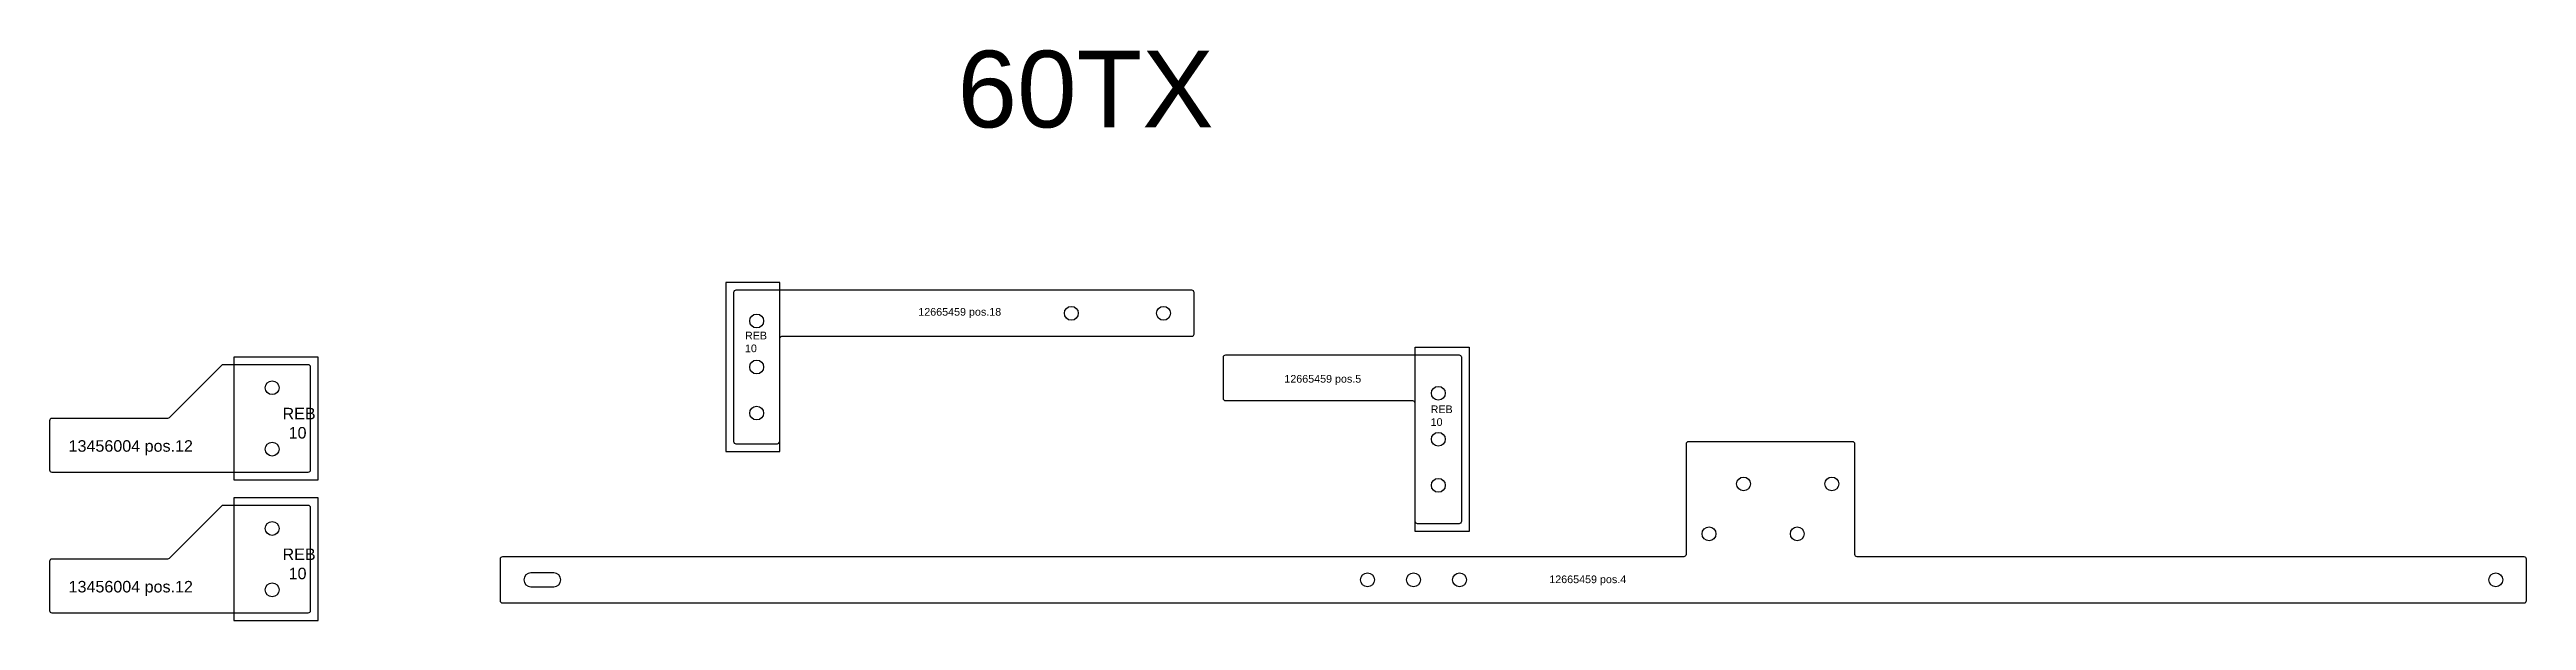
# Model space of a CAD drawing. Header units: millimetres. Extents: x 2801 to 6028, y 70 to 814.
import ezdxf

# ---------------------------------------------------------------- set-up
doc = ezdxf.new("R2010")
doc.units = ezdxf.units.MM
for name, color, linetype in [('12665459', 7, 'Continuous'), ('13456004V0', 7, 'Continuous'), ('Rebaixo', 6, 'Continuous'), ('Texto', 3, 'Continuous')]:
    doc.layers.add(name, color=color, linetype=linetype)
doc.styles.get("Standard").update_dxf_attribs({"font": 'arial.ttf'})

msp = doc.modelspace()

# ---------------------------------------------------------------- linework, layer by layer
at = {"layer": '12665459', "color": 6, "linetype": 'Continuous', "lineweight": 25}
for points in [[(4289.7, 500.4), (3695.7, 500.4, 0.414214), (3692.7, 497.4), (3692.7, 303.4, 0.414214), (3695.7, 300.4), (3749.7, 300.4, 0.414214), (3752.7, 303.4), (3752.7, 437.4, -0.414214), (3755.7, 440.4), (4289.7, 440.4, 0.414214), (4292.7, 443.4), (4292.7, 497.4, 0.414214)], [(4333.8, 416.2), (4637.8, 416.2, -0.414214), (4640.8, 413.2), (4640.8, 199.2, -0.414214), (4637.8, 196.2), (4583.8, 196.2, -0.414214), (4580.8, 199.2), (4580.8, 353.2, 0.414214), (4577.8, 356.2), (4333.8, 356.2, -0.414214), (4330.8, 359.2), (4330.8, 413.2, -0.414214)], [(6028.5, 96), (6028.5, 150, 0.414214), (6025.5, 153), (5156.5, 153, -0.414214), (5153.5, 156), (5153.5, 300, 0.414214), (5150.5, 303), (4936.5, 303, 0.414214), (4933.5, 300), (4933.5, 156, -0.414214), (4930.5, 153), (3391.5, 153, 0.414214), (3388.5, 150), (3388.5, 96, 0.414214), (3391.5, 93), (6025.5, 93, 0.414214)], [(3428.5, 114), (3458.5, 114, 1), (3458.5, 132), (3428.5, 132, 1)]]:
    msp.add_lwpolyline(points, format="xyb", close=True, dxfattribs=at)
for centre in [(3722.7, 460.4), (4132.7, 470.4), (4252.7, 470.4), (3722.7, 400.4), (4610.8, 366.2), (3722.7, 340.4), (4610.8, 306.2), (4610.8, 246.2), (5008.5, 248), (5123.5, 248), (4963.5, 183), (5078.5, 183), (4518.5, 123), (4578.5, 123), (4638.5, 123), (5988.5, 123)]:
    msp.add_circle(centre, 9, dxfattribs=at)
at = {"layer": '13456004V0', "color": 6, "linetype": 'Continuous', "lineweight": 25}
for points in [[(2804.5, 263.4), (3138.5, 263.4, 0.414214), (3141.5, 266.4), (3141.5, 400.4, 0.414214), (3138.5, 403.4), (3026.5, 403.4), (3026.5, 403.4), (2957.3, 334.3, -0.198912), (2955.2, 333.4), (2804.5, 333.4, 0.414214), (2801.5, 330.4), (2801.5, 266.4, 0.414214)], [(2804.5, 80), (3138.5, 80, 0.414214), (3141.5, 83), (3141.5, 217, 0.414214), (3138.5, 220), (3026.5, 220), (3026.5, 220), (2957.3, 150.9, -0.198912), (2955.2, 150), (2804.5, 150, 0.414214), (2801.5, 147), (2801.5, 83, 0.414214)]]:
    msp.add_lwpolyline(points, format="xyb", close=True, dxfattribs=at)
for centre in [(3091.5, 373.4), (3091.5, 293.4), (3091.5, 190), (3091.5, 110)]:
    msp.add_circle(centre, 9, dxfattribs=at)
at = {"layer": 'Rebaixo', "color": 6, "linetype": 'Continuous', "lineweight": 25}
for points in [[(3752.7, 510.4), (3682.7, 510.4), (3682.7, 290.4), (3752.7, 290.4)], [(4580.8, 426.2), (4650.8, 426.2), (4650.8, 186.2), (4580.8, 186.2)]]:
    msp.add_lwpolyline(points, close=True, dxfattribs=at)
at = {"layer": 'Rebaixo', "color": 6}
for points in [[(3041.5, 253.4), (3151.5, 253.4), (3151.5, 413.4), (3041.5, 413.4)], [(3041.5, 70), (3151.5, 70), (3151.5, 230), (3041.5, 230)]]:
    msp.add_lwpolyline(points, close=True, dxfattribs=at)

# ---------------------------------------------------------------- texts
at = {"color": 6, "insert": (3984.3, 812.7), "char_height": 100, "attachment_point": 1}
msp.add_mtext_dynamic_manual_height_columns('60TX', width=930.755, gutter_width=12.5, heights=[0], dxfattribs=at)
at = {"layer": 'Rebaixo', "color": 6, "attachment_point": 1}
for s, width, insert, char_height in [('REB 10', 28.827, (3707.5, 446.4), 10), ('REB\\P{\\W1.364419; }10', 35.911, (3105, 347.2), 15), ('REB 10', 28.827, (4600.8, 350.3), 10), ('REB\\P{\\W1.364419; }10', 35.911, (3105, 163.8), 15)]:
    msp.add_mtext_dynamic_manual_height_columns(s, width=width, gutter_width=12.5, heights=[0], dxfattribs=dict(at, insert=insert, char_height=char_height))
at = {"layer": 'Texto', "color": 6, "attachment_point": 1}
for s, width, insert, char_height in [('12665459 pos.18', 154.772, (3933.3, 477.3), 10), ('12665459 pos.5', 154.772, (4410.2, 390), 10), ('{\\W0.959885; }13456004 pos.12', 169.761, (2820.7, 305), 15), ('{\\W0.959885; }13456004 pos.12', 169.761, (2820.7, 121.6), 15), ('12665459 pos.4', 154.772, (4755.4, 128.7), 10)]:
    msp.add_mtext_dynamic_manual_height_columns(s, width=width, gutter_width=12.5, heights=[0], dxfattribs=dict(at, insert=insert, char_height=char_height))

doc.saveas('drawing.dxf')
